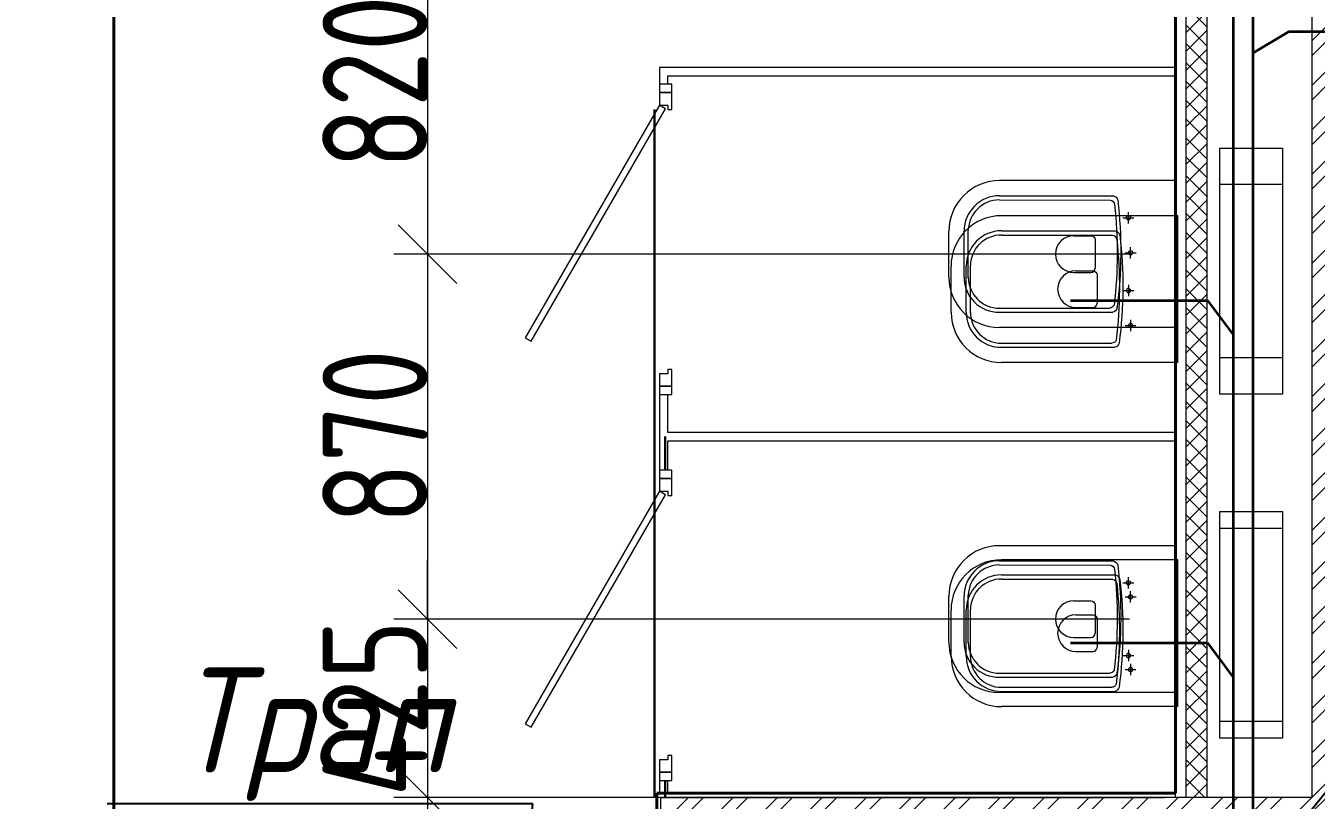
# Model space of a CAD drawing. Header units: millimetres. Extents: x -10178924 to 11692288, y -947381 to 58396.
# Drawn here: x 874582 to 877656, y -910293 to -908447 of the extents above; entities that cross this region are included whole.
import ezdxf
from ezdxf import colors
from ezdxf.entities.mleader import LeaderData, LeaderLine
from ezdxf.math import Vec2, Vec3

# ---------------------------------------------------------------- set-up
doc = ezdxf.new("R2010")
doc.units = ezdxf.units.MM
for name, color, linetype, lineweight in [('Medium Lines', 7, 'Continuous', 9), ('ВК_ К1', 24, 'Continuous', 35), ('Двери', 7, 'Continuous', 9), ('К1ку', 244, 'Continuous', 35), ('Перегородки пеноблок', 40, 'Continuous', 9), ('Перегородки_ГКЛ', 20, 'Continuous', 9), ('Сантехнические приборы', 7, 'Continuous', 9), ('Стены', 7, 'Continuous', 20)]:
    doc.layers.add(name, color=color, linetype=linetype, lineweight=lineweight)
doc.layers.add('PDF _Стены отделка', color=7, linetype='Continuous', true_color=0xb505c2)
doc.layers.add('ВК_Выноски', color=7, linetype='Continuous')
doc.layers.add('Стены внутр.1', color=7, linetype='Continuous')
doc.layers.add('УЗ СУ верх.профиль', color=10, linetype='Continuous', lineweight=30, plot=False)
doc.layers.add('УЗ СУ фасадные', color=94, linetype='Continuous', lineweight=30, plot=False)
doc.styles.add('ISOCPEUR', font='isocpeui.ttf', dxfattribs={"width": 0.9})
doc.styles.add('ISOCPEUR_1', font='isocpeur.ttf', dxfattribs={"width": 0.78, "height": 240})
doc.linetypes.add('зигзаг', pattern='A,0.00254,-5.08,[131,ltypeshp.shx,S=5.08,R=0,X=-5.08,Y=0],-10.16,[131,ltypeshp.shx,S=5.08,R=180,X=5.08,Y=0],-5.08', length=20.32254)

# ---------------------------------------------------------------- blocks, each defined once
blk = doc.blocks.new('_None')
blk = doc.blocks.new('унитаз поликлиники')
for p, q in [((0, 175), (0, -175)), ((0, 175), (420, 175)), ((420, 138.7), (149.6, 138.7)), ((420, 129), (156.8, 128.7)), ((112.4, 73.1), (112.4, 100.2)), ((125.6, 86.7), (99.5, 86.7)), ((191.9, -33.7), (191.9, 33.7)), ((242.4, 43.7), (201.9, 43.7)), ((494, 57.1), (494, -57.1)), ((504, 55), (504, -55)), ((540, 55), (540, -55)), ((242.4, -43.7), (201.9, -43.7)), ((125.5, -86.5), (99.4, -86.5)), ((112.3, -73), (112.3, -100.1)), ((420, -139), (147.9, -138.7)), ((420, -129), (155.2, -128.7)), ((0, -175), (420, -175))]:
    blk.add_line(p, q)
for centre, radius, start, end in [((420, 55), 120, 0, 90), ((420.5, 55.2), 83.5, 359.8619, 90.3335), ((420, 55), 74, 0, 90), ((242.4, 0), 43.7, 270, 90), ((420, -55), 120, 270, 0), ((420, -55), 84, 270, 0), ((420, -55), 74, 270, 358.4018)]:
    blk.add_arc(centre, radius, start, end)
at = {"extrusion": (0, 0, -1)}
for centre, major_axis, ratio, start_param, end_param in [((1158.1, 0), (-731, -726.4), 0.993775, 0.659849, 0.910919), ((149.5, 127.3), (-5.6, -10.5), 0.821373, 1.269211, 2.570669), ((154.4, 119.8), (-5.61, -7.72), 0.798093, 1.232924, 2.686723), ((984.1, 0), (-23.4, -941.4), 0.89728, 1.422258, 1.677847), ((112.4, 86.8), (3.55, 3.55), 1, 5.504025, 11.78721), ((201.9, -33.5), (4.12, -9.49), 0.964797, 0.42926, 1.943413), ((155.2, -117.5), (5.3, -10.4), 0.842984, 0.549902, 1.8819), ((147.9, -127.5), (5.4, -10.4), 0.836443, 0.56114, 1.877577)]:
    blk.add_ellipse(centre, major_axis=major_axis, ratio=ratio, start_param=start_param, end_param=end_param, dxfattribs=at)
for centre, major_axis, ratio, start_param, end_param in [((201.9, 33.5), (4.12, 9.49), 0.964797, 0.42926, 1.943413), ((112.3, -86.6), (3.54, -3.55), 1, 5.504025, 11.78721)]:
    blk.add_ellipse(centre, major_axis=major_axis, ratio=ratio, start_param=start_param, end_param=end_param)
blk = doc.blocks.new('AC-Дверь-ОднопольнаяГОСТ 30970-2014 - ДПМ Оп Г 2000-700 Л с_т-3113739-1 этаж')
at = {"layer": 'Medium Lines'}
for p, q in [((-234.3, 330), (-242.7, 315.4)), ((-242.7, 315.4), (311.5, -4.6)), ((320, 10), (-234.3, 330)), ((-370, 10), (-370, -20)), ((-350, 10), (-370, 10)), ((-320, 10), (-350, 10)), ((-350, 10), (-350, -20)), ((-350, -20), (-350, 10)), ((-320, -10), (-320, 10)), ((311.5, -4.6), (320, 10)), ((350, 10), (320, 10)), ((320, 10), (320, -10)), ((350, -20), (350, 10)), ((370, 10), (350, 10)), ((350, 10), (350, -20)), ((370, -20), (370, 10)), ((-370, -20), (-350, -20)), ((-350, -20), (-310, -20)), ((-310, -10), (-320, -10)), ((-310, -20), (-310, -10)), ((320, -10), (310, -10)), ((310, -10), (310, -20)), ((310, -20), (350, -20)), ((350, -20), (370, -20))]:
    blk.add_line(p, q, dxfattribs=at)
blk = doc.blocks.new('_Oblique')
at = {"color": 0, "linetype": 'ByBlock', "lineweight": -2}
blk.add_line((-0.5, -0.5), (0.5, 0.5), dxfattribs=at)
blk = doc.blocks.new('A$Cad086cf1')
at = {"layer": 'Перегородки пеноблок', "true_color": 0x636466, "transparency": 33554687}
h = blk.add_hatch(dxfattribs=at)
h.set_pattern_fill('ANSI32', color=251, scale=200)
h.set_pattern_definition([(45, (897418.77, 170465.18), (-53.0330086, 53.0330086), []), (45, (897454.13, 170465.18), (-53.0330086, 53.0330086), [])])
h.paths.add_polyline_path([(44839.803, -38625.762), (44839.803, -38745.762), (45169.803, -38745.762), (45169.803, -35995.478), (43984.962, -35995.478), (43984.962, -32402.839), (43864.962, -32402.839), (43864.962, -35995.478), (42313.725, -35995.478), (42313.725, -36115.478), (42847.693, -36115.478), (42847.693, -38356.478), (42967.693, -38356.478), (42967.693, -36115.478), (45049.803, -36115.478), (45049.803, -38625.762)])
at = {"layer": 'Перегородки_ГКЛ', "true_color": 0x636466, "transparency": 33554687}
h = blk.add_hatch(dxfattribs=at)
h.set_pattern_fill('ANSI37', color=251, scale=10, angle=-90)
h.set_pattern_definition([(315, (28316.856, 95313.88), (22.45064, 22.45064), []), (45, (28316.856, 95313.88), (-22.45064, 22.45064), [])])
h.paths.add_polyline_path([(43564.962, -35995.478), (43614.962, -35995.478), (43614.962, -32402.839), (43564.962, -32402.839)])
at = {"color": 251, "lineweight": 0, "ltscale": 100, "true_color": 0x636466, "transparency": 33554687}
blk.add_lwpolyline([(43539.962, -34255.478), (43539.962, -33880.478), (42845.251, -33880.478)], dxfattribs=at)
at = {"layer": 'Medium Lines', "color": 251, "true_color": 0x636466, "transparency": 33554687}
for p, q in [((42339.962, -34295.478), (42309.962, -34295.478)), ((42309.962, -34295.478), (42309.962, -34315.478)), ((42339.962, -34315.478), (42339.962, -34295.478)), ((42339.962, -34315.478), (42309.962, -34315.478)), ((42309.962, -34315.478), (42309.962, -34345.478)), ((42309.962, -34315.478), (42339.962, -34315.478)), ((42339.962, -34355.478), (42339.962, -34315.478)), ((42309.962, -34345.478), (41989.962, -34899.735)), ((42004.603, -34908.188), (42324.603, -34353.931)), ((42309.962, -34345.478), (42329.962, -34345.478)), ((42324.603, -34353.931), (42309.962, -34345.478)), ((42329.962, -34345.478), (42329.962, -34355.478)), ((42329.962, -34355.478), (42339.962, -34355.478)), ((41989.962, -34899.735), (42004.603, -34908.188)), ((42329.962, -34985.478), (42309.962, -34985.478)), ((42309.962, -34985.478), (42309.962, -35015.478)), ((42339.962, -34975.478), (42329.962, -34975.478)), ((42329.962, -34975.478), (42329.962, -34985.478)), ((42339.962, -35015.478), (42339.962, -34975.478)), ((42309.962, -35015.478), (42339.962, -35015.478)), ((42339.962, -35015.478), (42309.962, -35015.478)), ((42309.962, -35015.478), (42309.962, -35035.478)), ((42339.962, -35035.478), (42339.962, -35015.478)), ((42309.962, -35035.478), (42339.962, -35035.478))]:
    blk.add_line(p, q, dxfattribs=at)
at = {"layer": 'PDF _Стены отделка', "color": 251, "linetype": 'зигзаг', "lineweight": 40, "ltscale": 0.1, "true_color": 0x636466, "transparency": 33554610}
for p, q in [((43539.962, -35985.478), (43539.962, -32418.155)), ((41009.962, -32879.184), (41009.962, -38356.478)), ((42303.725, -36124), (42303.725, -35985.478)), ((42303.725, -35985.478), (43539.962, -35985.478))]:
    blk.add_line(p, q, dxfattribs=at)
at = {"layer": 'PDF _Стены отделка', "color": 251, "lineweight": 5, "ltscale": 0.1, "true_color": 0x636466, "transparency": 33554687}
for p, q in [((41757.301, -33800.478), (41757.301, -34780.478)), ((41757.301, -34620.478), (41757.301, -35650.478)), ((43429.962, -34700.478), (41677.301, -34700.478)), ((43429.962, -34700.478), (41677.301, -34700.478)), ((41757.301, -35570.478), (41757.301, -35430.478)), ((43429.962, -35570.478), (41677.301, -35570.478)), ((43429.962, -35570.478), (41677.301, -35570.478)), ((41757.301, -35570.478), (41757.301, -35995.478)), ((43429.962, -35995.478), (41677.301, -35995.478)), ((41757.301, -35995.478), (41757.301, -36135.478))]:
    blk.add_line(p, q, dxfattribs=at)
at = {"layer": 'Перегородки пеноблок', "color": 251, "linetype": 'Continuous', "true_color": 0x636466, "transparency": 33554687}
for p, q in [((43539.962, -35985.478), (42303.725, -35985.478)), ((43864.962, -35995.478), (42313.725, -35995.478))]:
    blk.add_line(p, q, dxfattribs=at)
at = {"layer": 'Перегородки пеноблок', "color": 251, "true_color": 0x636466, "transparency": 33554687}
blk.add_line((42313.725, -35995.478), (43513.725, -35995.478), dxfattribs=at)
at = {"layer": 'Перегородки пеноблок', "color": 251, "linetype": 'Continuous', "true_color": 0x636466, "transparency": 33554687, "flags": 128}
for points in [[(43864.962, -35995.478), (43864.962, -32402.839)], [(42303.725, -36125.478), (42303.725, -35985.478)], [(42313.725, -36115.478), (42313.725, -35995.478)]]:
    blk.add_lwpolyline(points, dxfattribs=at)
at = {"layer": 'Перегородки_ГКЛ', "color": 251, "true_color": 0x636466, "transparency": 33554687}
for points in [[(43539.962, -35995.478), (43539.962, -32402.839), (43539.962, -32402.839)], [(43564.962, -35995.478), (43564.962, -32402.839), (43564.962, -32402.839)], [(43614.962, -35995.478), (43614.962, -32402.839), (43614.962, -32402.839)]]:
    blk.add_lwpolyline(points, dxfattribs=at)
at = {"layer": 'Сантехнические приборы', "color": 251, "true_color": 0x636466, "transparency": 33554687}
for points in [[(43645, -34947.988), (43645, -34447.988), (43795, -34447.988), (43795, -34947.988)], [(43645, -35814.239), (43645, -35314.239), (43795, -35314.239), (43795, -35814.239)]]:
    blk.add_lwpolyline(points, close=True, dxfattribs=at)
at = {"layer": 'Стены', "color": 251, "true_color": 0x636466, "transparency": 33554687}
for p, q in [((43539.962, -34255.478), (42309.962, -34255.478)), ((42309.962, -34255.478), (42309.962, -34295.478)), ((43539.962, -34255.478), (42329.962, -34255.478)), ((42329.962, -34275.478), (43539.962, -34275.478)), ((42329.962, -34295.478), (42329.962, -34275.478)), ((42329.962, -34295.478), (42329.962, -34275.478)), ((42329.962, -34275.478), (43539.962, -34275.478)), ((42309.962, -35035.478), (42309.962, -35215.478)), ((42309.962, -35035.478), (42329.962, -35035.478)), ((42329.962, -35125.478), (42329.962, -35035.478)), ((43539.962, -35125.478), (42329.962, -35125.478)), ((42329.962, -35215.478), (42329.962, -35145.478)), ((42329.962, -35145.478), (43539.962, -35145.478)), ((42309.962, -35955.478), (42309.962, -35985.478)), ((42309.962, -35955.478), (42329.962, -35955.478)), ((42329.962, -35985.478), (42329.962, -35955.478))]:
    blk.add_line(p, q, dxfattribs=at)
at = {"layer": 'Стены внутр.1', "color": 251, "linetype": 'Continuous', "true_color": 0x636466, "transparency": 33554687, "flags": 128}
for points in [[(41009.962, -35575.725), (41009.962, -33803.977)], [(41009.962, -35725.725), (41009.962, -35575.725)], [(41009.962, -38356.478), (41009.962, -35725.725)]]:
    blk.add_lwpolyline(points, dxfattribs=at)
at = {"layer": 'PDF _Стены отделка', "color": 251, "lineweight": 5, "ltscale": 0.1, "true_color": 0x636466, "transparency": 33554687}
for p, xscale, yscale, zscale, rotation in [((41757.301, -34700.478), 140.0000000000001, 140.0000000000001, 140.0000000000001, 90), ((41757.301, -34700.478), 140, 140, 140, 270), ((41757.301, -35570.478), 140, 140, 140, 270), ((41757.301, -35570.478), 140, 140, 140, 270), ((41757.301, -35995.478), 140.0000000000001, 140.0000000000001, 140.0000000000001, 90)]:
    blk.add_blockref('_Oblique', p, dxfattribs=dict(at, xscale=xscale, yscale=yscale, zscale=zscale, rotation=rotation))
at = {"layer": 'Двери', "color": 251, "true_color": 0x636466, "transparency": 33554687, "rotation": 90}
blk.add_blockref('AC-Дверь-ОднопольнаяГОСТ 30970-2014 - ДПМ Оп Г 2000-700 Л с_т-3113739-1 этаж', (42319.962, -35585.478), dxfattribs=at)
at = {"layer": 'Сантехнические приборы', "color": 251, "true_color": 0x636466, "transparency": 33554687, "rotation": 180}
for p in [(43539.962, -34700.478), (43539.962, -35570.478)]:
    blk.add_blockref('унитаз поликлиники', p, dxfattribs=at)
at = {"layer": 'PDF _Стены отделка', "color": 251, "lineweight": 5, "ltscale": 0.1, "true_color": 0x636466, "transparency": 33554687, "char_height": 250, "attachment_point": 5, "rotation": 90, "style": 'ISOCPEUR_1'}
for s, insert in [('\\A1;820', (41632.301, -34290.478)), ('\\A1;870', (41632.301, -35135.478)), ('\\A1;425', (41632.301, -35782.978))]:
    blk.add_mtext(s, dxfattribs=dict(at, insert=insert))

msp = doc.modelspace()

# ---------------------------------------------------------------- linework, layer by layer
at = {"layer": 'ВК_ К1', "ltscale": 100}
for p, q in [((877459.3, -910348.5), (877459.3, -907533.5)), ((877071.3, -909101.5), (877397.3, -909101.5)), ((877397.3, -909101.5), (877459.3, -909184.5)), ((877071.3, -909918.1), (877397.3, -909918.1)), ((877397.3, -909918.1), (877459.3, -910001.1))]:
    msp.add_line(p, q, dxfattribs=at)
at = {"layer": 'К1ку', "ltscale": 0.1}
for p, q in [((877504.6, -907939.3), (877505.4, -908512)), ((877590.5, -908461.6), (877505.4, -908512)), ((879924.2, -908461.6), (877590.5, -908461.6)), ((877505.4, -908512), (877505.4, -910356))]:
    msp.add_line(p, q, dxfattribs=at)
at = {"layer": 'Сантехнические приборы', "transparency": 33554687}
for points in [[(877426.5, -909324.7), (877426.5, -908824.7), (877576.5, -908824.7), (877576.5, -909324.7)], [(877426.5, -910144.7), (877426.5, -909644.7), (877576.5, -909644.7), (877576.5, -910144.7)]]:
    msp.add_lwpolyline(points, close=True, dxfattribs=at)
at = {"layer": 'УЗ СУ верх.профиль', "transparency": 33554687}
msp.add_line((876080, -908646.6), (876080, -910286.9), dxfattribs=at)
at = {"layer": 'УЗ СУ фасадные', "transparency": 33554687}
for p, q in [((876105.2, -909426.2), (876105.2, -909506.2)), ((876105.2, -910246.2), (876105.2, -910286.2))]:
    msp.add_line(p, q, dxfattribs=at)

# ---------------------------------------------------------------- block references
msp.add_blockref('A$Cad086cf1', (833781.5, -874290.7))
at = {"layer": 'Сантехнические приборы', "transparency": 33554687, "rotation": 180}
for p in [(877326.5, -909074.7), (877326.5, -909894.7)]:
    msp.add_blockref('унитаз поликлиники', p, dxfattribs=at)

# ---------------------------------------------------------------- leaders
at = {"layer": 'ВК_Выноски'}
ml = msp.add_multileader_mtext('Standard', dxfattribs=at)
ml.set_content('{\\W0.9;Ст.К2-2\\P%%C110 }', color=7, style='ISOCPEUR')
ml.set_leader_properties(color=7, linetype='ByLayer', lineweight=-1)
ml.set_arrow_properties(name='NONE')
ml.build(insert=Vec2(0, 0))
ml.multileader.update_dxf_attribs({"text_left_attachment_type": 6, "text_right_attachment_type": 6, "dogleg_length": 0.36, "arrow_head_size": 300})
ctx = ml.context
ctx.base_point, ctx.char_height, ctx.arrow_head_size, ctx.landing_gap_size, ctx.plane_origin = Vec3(878357.6, -909559.6), 250, 300, 100, Vec3(888372.6, -936346.7)
ctx.left_attachment, ctx.right_attachment = 6, 6
notes = []
notes.append((ctx, [(0, (1, 1, 0), (878257.2, -909559.6), (1, 0), 100.4, [(0, [(877457.2, -910547.3)], 0, [])])]))
ctx.mtext.insert, ctx.mtext.width, ctx.mtext.flow_direction = Vec3(878457.6, -909259.6), 513.532, 5
ml = msp.add_multileader_mtext('Standard', dxfattribs=at)
ml.set_content('{\\W0.9;Трап \\Pду 50}', color=7, style='ISOCPEUR')
ml.set_leader_properties(color=7, linetype='ByLayer', lineweight=-1)
ml.set_arrow_properties(name='NONE')
ml.build(insert=Vec2(0, 0))
ml.multileader.update_dxf_attribs({"text_left_attachment_type": 6, "text_right_attachment_type": 6, "dogleg_length": 0.36, "arrow_head_size": 300})
ctx = ml.context
ctx.base_point, ctx.char_height, ctx.arrow_head_size, ctx.landing_gap_size, ctx.plane_origin = Vec3(874718.9, -910301.7), 250, 300, 100, Vec3(888967.9, -938791.5)
ctx.left_attachment, ctx.right_attachment, ctx.text_align_type = 6, 6, 2
notes.append((ctx, [(1, (1, 1, 0), (875789.9, -910301.7), (-1, 0), 100.4, [(0, [(875660.3, -911595.5)], 0, [])])]))
ctx.mtext.insert, ctx.mtext.width, ctx.mtext.alignment, ctx.mtext.flow_direction = Vec3(875589.6, -909976.7), 1489.588, 3, 5
for ctx, leaders in notes:
    for number, flags, end, landing, length, lines in leaders:
        leader = LeaderData()
        leader.index, (leader.has_last_leader_line, leader.has_dogleg_vector, leader.attachment_direction) = number, flags
        leader.last_leader_point, leader.dogleg_vector, leader.dogleg_length = Vec3(end), Vec3(landing), length
        for number, points, colour, breaks in lines:
            line = LeaderLine()
            line.index, line.vertices, line.color, line.breaks = number, Vec3.list(points), colors.encode_raw_color(colour), breaks
            leader.lines.append(line)
        ctx.leaders.append(leader)

doc.saveas('drawing.dxf')
